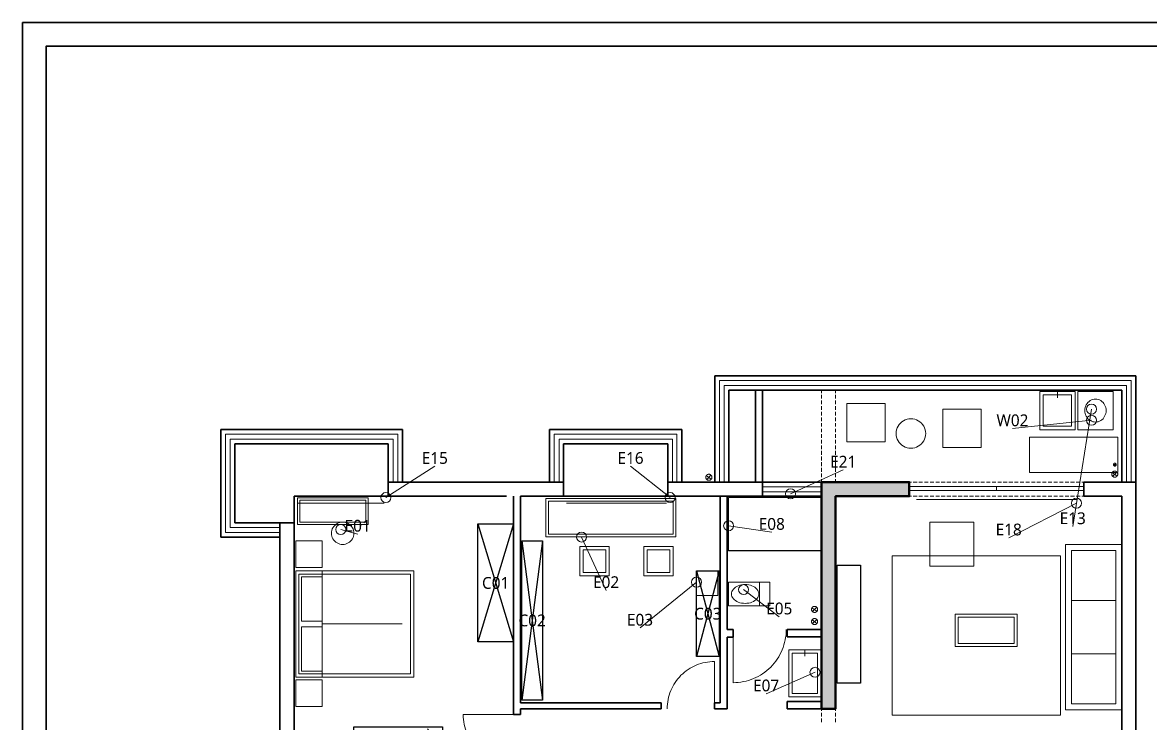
# Model space of a CAD drawing. Header units: millimetres. Extents: x -4600 to 109000, y -4300 to 19460.
# Drawn here: x 75400 to 94504, y 7580 to 19460 of the extents above; entities that cross this region are included whole.
import ezdxf
from ezdxf.enums import TextEntityAlignment as Align

# ---------------------------------------------------------------- set-up
doc = ezdxf.new("R2010")
doc.units = ezdxf.units.MM
doc.header["$LTSCALE"] = 100
doc.linetypes.add('DASHED', pattern=[1.524, 1.27, -0.254])
for name, color, linetype, lineweight in [('A-APPLIANCE', 4, 'Continuous', 18), ('A-CAB-UPPER', 32, 'DASHED', 13), ('A-CABINET', 32, 'Continuous', 25), ('A-CURTAIN', 6, 'Continuous', 13), ('A-ELEC', 1, 'Continuous', 18), ('A-EX-BEAM', 8, 'Continuous', 13), ('A-EX-SERVICE', 6, 'Continuous', 13), ('A-EX-STRUCT', 7, 'Continuous', 50), ('A-EX-WALL', 7, 'Continuous', 35), ('A-EX-WINDOW', 4, 'Continuous', 18), ('A-FURN', 7, 'Continuous', 18), ('A-LEADER', 8, 'Continuous', 13), ('A-NEW-DOOR', 3, 'Continuous', 18), ('A-NEW-PART', 2, 'Continuous', 25), ('A-RUG', 8, 'Continuous', 9), ('A-SANITARY', 4, 'Continuous', 18), ('A-SHEET', 7, 'Continuous', 35), ('A-TEXT', 7, 'Continuous', 18), ('A-WATER', 5, 'Continuous', 18)]:
    doc.layers.add(name, color=color, linetype=linetype, lineweight=lineweight)
doc.styles.add('CJK', font='NotoSansCJK-Regular.ttc')

# ---------------------------------------------------------------- blocks, each defined once
blk = doc.blocks.new('SOURCE_PROPOSED')
at = {"layer": 'A-EX-STRUCT'}
blk.add_hatch(color=256, dxfattribs=at).paths.add_polyline_path([(8931, 9870), (10419, 9870), (10419, 9630), (9172, 9630), (9172, 6030), (8931, 6030)])
at = {"layer": 'A-EX-BEAM'}
for p, q in [((8931, 11380), (8931, 11430)), ((8931, 11285), (8931, 11350)), ((9172, 11380), (9172, 11430)), ((9172, 11285), (9172, 11350)), ((8931, 11189), (8931, 11254)), ((8931, 11094), (8931, 11159)), ((9172, 11189), (9172, 11254)), ((9172, 11094), (9172, 11159)), ((8931, 11002), (8931, 11063)), ((8931, 10906), (8931, 10967)), ((9172, 11002), (9172, 11063)), ((9172, 10906), (9172, 10967)), ((8931, 10811), (8931, 10872)), ((8931, 10715), (8931, 10776)), ((9172, 10811), (9172, 10872)), ((9172, 10715), (9172, 10776)), ((8931, 10619), (8931, 10681)), ((8931, 10524), (8931, 10589)), ((9172, 10619), (9172, 10681)), ((9172, 10524), (9172, 10589)), ((8931, 10428), (8931, 10493)), ((8931, 10333), (8931, 10398)), ((9172, 10428), (9172, 10493)), ((9172, 10333), (9172, 10398)), ((8931, 10237), (8931, 10302)), ((8931, 10141), (8931, 10206)), ((9172, 10237), (9172, 10302)), ((9172, 10141), (9172, 10206)), ((8931, 10046), (8931, 10111)), ((8931, 9954), (8931, 10015)), ((9172, 10046), (9172, 10111)), ((9172, 9954), (9172, 10015)), ((8931, 9870), (8931, 9920)), ((9172, 9870), (9172, 9920)), ((10419, 9870), (10457, 9870)), ((10487, 9870), (10552, 9870)), ((10583, 9870), (10644, 9870)), ((10679, 9870), (10740, 9870)), ((10774, 9870), (10835, 9870)), ((10870, 9870), (10931, 9870)), ((10961, 9870), (11026, 9870)), ((11057, 9870), (11122, 9870)), ((11153, 9870), (11218, 9870)), ((11248, 9870), (11313, 9870)), ((11344, 9870), (11409, 9870)), ((11439, 9870), (11504, 9870)), ((11535, 9870), (11600, 9870)), ((11630, 9870), (11692, 9870)), ((11726, 9870), (11787, 9870)), ((11822, 9870), (11883, 9870)), ((11917, 9870), (11978, 9870)), ((12009, 9870), (12074, 9870)), ((12105, 9870), (12170, 9870)), ((12200, 9870), (12265, 9870)), ((12296, 9870), (12361, 9870)), ((12391, 9870), (12456, 9870)), ((12487, 9870), (12552, 9870)), ((12582, 9870), (12644, 9870)), ((12678, 9870), (12739, 9870)), ((12774, 9870), (12835, 9870)), ((12869, 9870), (12930, 9870)), ((12961, 9870), (13026, 9870)), ((13057, 9870), (13122, 9870)), ((13152, 9870), (13217, 9870)), ((13248, 9870), (13313, 9870)), ((13343, 9870), (13378, 9870)), ((10419, 9630), (10457, 9630)), ((10487, 9630), (10552, 9630)), ((10583, 9630), (10644, 9630)), ((10679, 9630), (10740, 9630)), ((10774, 9630), (10835, 9630)), ((10870, 9630), (10931, 9630)), ((10961, 9630), (11026, 9630)), ((11057, 9630), (11122, 9630)), ((11153, 9630), (11218, 9630)), ((11248, 9630), (11313, 9630)), ((11344, 9630), (11409, 9630)), ((11439, 9630), (11504, 9630)), ((11535, 9630), (11600, 9630)), ((11630, 9630), (11692, 9630)), ((11726, 9630), (11787, 9630)), ((11822, 9630), (11883, 9630)), ((11917, 9630), (11978, 9630)), ((12009, 9630), (12074, 9630)), ((12105, 9630), (12170, 9630)), ((12200, 9630), (12265, 9630)), ((12296, 9630), (12361, 9630)), ((12391, 9630), (12456, 9630)), ((12487, 9630), (12552, 9630)), ((12582, 9630), (12644, 9630)), ((12678, 9630), (12739, 9630)), ((12774, 9630), (12835, 9630)), ((12869, 9630), (12930, 9630)), ((12961, 9630), (13026, 9630)), ((13057, 9630), (13122, 9630)), ((13152, 9630), (13217, 9630)), ((13248, 9630), (13313, 9630)), ((13343, 9630), (13378, 9630)), ((8931, 6030), (8931, 5992)), ((8931, 5961), (8931, 5900)), ((9172, 6030), (9172, 5992)), ((9172, 5961), (9172, 5900)), ((8931, 5865), (8931, 5804)), ((9172, 5865), (9172, 5804))]:
    blk.add_line(p, q, dxfattribs=at)
at = {"layer": 'A-EX-SERVICE'}
for p, q in [((8931, 11380), (8931, 11430)), ((8931, 11285), (8931, 11350)), ((9172, 11380), (9172, 11430)), ((9172, 11285), (9172, 11350)), ((8931, 11189), (8931, 11254)), ((8931, 11094), (8931, 11159)), ((9172, 11189), (9172, 11254)), ((9172, 11094), (9172, 11159)), ((8931, 11002), (8931, 11063)), ((8931, 10906), (8931, 10967)), ((9172, 11002), (9172, 11063)), ((9172, 10906), (9172, 10967)), ((8931, 10811), (8931, 10872)), ((8931, 10715), (8931, 10776)), ((9172, 10811), (9172, 10872)), ((9172, 10715), (9172, 10776)), ((8931, 10619), (8931, 10681)), ((8931, 10524), (8931, 10589)), ((9172, 10619), (9172, 10681)), ((9172, 10524), (9172, 10589)), ((8931, 10428), (8931, 10493)), ((8931, 10333), (8931, 10398)), ((9172, 10428), (9172, 10493)), ((9172, 10333), (9172, 10398)), ((8931, 10237), (8931, 10302)), ((8931, 10141), (8931, 10206)), ((9172, 10237), (9172, 10302)), ((9172, 10141), (9172, 10206)), ((13875, 10145), (13917, 10180)), ((13921, 10149), (13875, 10176)), ((7064, 9920), (6980, 9981)), ((6984, 9912), (7060, 9989)), ((8931, 10046), (8931, 10111)), ((8931, 9954), (8931, 10015)), ((9172, 10046), (9172, 10111)), ((9172, 9954), (9172, 10015)), ((13940, 9973), (13856, 10034)), ((13859, 9966), (13936, 10042)), ((8931, 9870), (8931, 9920)), ((9172, 9870), (9172, 9920)), ((10419, 9870), (10457, 9870)), ((10487, 9870), (10552, 9870)), ((10583, 9870), (10644, 9870)), ((10679, 9870), (10740, 9870)), ((10774, 9870), (10835, 9870)), ((10870, 9870), (10931, 9870)), ((10961, 9870), (11026, 9870)), ((11057, 9870), (11122, 9870)), ((11153, 9870), (11218, 9870)), ((11248, 9870), (11313, 9870)), ((11344, 9870), (11409, 9870)), ((11439, 9870), (11504, 9870)), ((11535, 9870), (11600, 9870)), ((11630, 9870), (11692, 9870)), ((11726, 9870), (11787, 9870)), ((11822, 9870), (11883, 9870)), ((11917, 9870), (11978, 9870)), ((12009, 9870), (12074, 9870)), ((12105, 9870), (12170, 9870)), ((12200, 9870), (12265, 9870)), ((12296, 9870), (12361, 9870)), ((12391, 9870), (12456, 9870)), ((12487, 9870), (12552, 9870)), ((12582, 9870), (12644, 9870)), ((12678, 9870), (12739, 9870)), ((12774, 9870), (12835, 9870)), ((12869, 9870), (12930, 9870)), ((12961, 9870), (13026, 9870)), ((13057, 9870), (13122, 9870)), ((13152, 9870), (13217, 9870)), ((13248, 9870), (13313, 9870)), ((13343, 9870), (13378, 9870)), ((10419, 9630), (10457, 9630)), ((10487, 9630), (10552, 9630)), ((10583, 9630), (10644, 9630)), ((10679, 9630), (10740, 9630)), ((10774, 9630), (10835, 9630)), ((10870, 9630), (10931, 9630)), ((10961, 9630), (11026, 9630)), ((11057, 9630), (11122, 9630)), ((11153, 9630), (11218, 9630)), ((11248, 9630), (11313, 9630)), ((11344, 9630), (11409, 9630)), ((11439, 9630), (11504, 9630)), ((11535, 9630), (11600, 9630)), ((11630, 9630), (11692, 9630)), ((11726, 9630), (11787, 9630)), ((11822, 9630), (11883, 9630)), ((11917, 9630), (11978, 9630)), ((12009, 9630), (12074, 9630)), ((12105, 9630), (12170, 9630)), ((12200, 9630), (12265, 9630)), ((12296, 9630), (12361, 9630)), ((12391, 9630), (12456, 9630)), ((12487, 9630), (12552, 9630)), ((12582, 9630), (12644, 9630)), ((12678, 9630), (12739, 9630)), ((12774, 9630), (12835, 9630)), ((12869, 9630), (12930, 9630)), ((12961, 9630), (13026, 9630)), ((13057, 9630), (13122, 9630)), ((13152, 9630), (13217, 9630)), ((13248, 9630), (13313, 9630)), ((13343, 9630), (13378, 9630)), ((8855, 7681), (8771, 7742)), ((8775, 7673), (8851, 7750)), ((8855, 7475), (8771, 7540)), ((8775, 7471), (8851, 7543)), ((8931, 6030), (8931, 5992)), ((8931, 5961), (8931, 5900)), ((9172, 6030), (9172, 5992)), ((9172, 5961), (9172, 5900)), ((8931, 5865), (8931, 5804)), ((9172, 5865), (9172, 5804))]:
    blk.add_line(p, q, dxfattribs=at)
for points in [[(13900, 10191), (13898, 10191), (13896, 10191), (13895, 10191), (13893, 10190), (13891, 10190), (13890, 10189), (13888, 10189), (13887, 10188), (13886, 10187), (13884, 10186), (13883, 10185), (13882, 10184), (13881, 10183), (13880, 10182), (13879, 10180), (13878, 10179), (13877, 10177), (13877, 10176), (13876, 10174), (13876, 10173), (13875, 10171), (13875, 10170), (13875, 10168), (13875, 10166)], [(13875, 10166), (13875, 10165), (13875, 10163), (13875, 10161), (13876, 10160), (13876, 10158), (13877, 10157), (13877, 10155), (13878, 10154), (13879, 10152), (13880, 10151), (13881, 10150), (13882, 10149), (13883, 10148), (13884, 10147), (13886, 10146), (13887, 10145), (13888, 10144), (13890, 10143), (13891, 10143), (13893, 10142), (13895, 10142), (13896, 10142), (13898, 10142), (13900, 10141)], [(13924, 10166), (13924, 10168), (13924, 10170), (13924, 10171), (13924, 10173), (13923, 10174), (13922, 10176), (13922, 10177), (13921, 10179), (13920, 10180), (13919, 10182), (13918, 10183), (13917, 10184), (13916, 10185), (13915, 10186), (13913, 10187), (13912, 10188), (13911, 10189), (13909, 10189), (13908, 10190), (13906, 10190), (13905, 10191), (13903, 10191), (13901, 10191), (13900, 10191)], [(13900, 10141), (13901, 10142), (13903, 10142), (13905, 10142), (13906, 10142), (13908, 10143), (13909, 10143), (13911, 10144), (13912, 10145), (13913, 10146), (13915, 10147), (13916, 10148), (13917, 10149), (13918, 10150), (13919, 10151), (13920, 10152), (13921, 10154), (13922, 10155), (13922, 10157), (13923, 10158), (13924, 10160), (13924, 10161), (13924, 10163), (13924, 10165), (13924, 10166)], [(7024, 10004), (7020, 10004), (7017, 10003), (7013, 10003), (7010, 10002), (7007, 10001), (7004, 10000), (7001, 9998), (6998, 9997), (6995, 9995), (6992, 9993), (6990, 9991), (6987, 9989), (6985, 9986), (6983, 9984), (6981, 9981), (6979, 9978), (6978, 9975), (6976, 9972), (6975, 9969), (6974, 9966), (6973, 9963), (6973, 9959), (6972, 9956), (6972, 9952)], [(6972, 9952), (6972, 9949), (6973, 9945), (6973, 9942), (6974, 9938), (6975, 9935), (6976, 9932), (6978, 9929), (6979, 9926), (6981, 9923), (6983, 9921), (6985, 9918), (6987, 9916), (6990, 9913), (6992, 9911), (6995, 9909), (6998, 9908), (7001, 9906), (7004, 9905), (7007, 9903), (7010, 9902), (7013, 9902), (7017, 9901), (7020, 9901), (7024, 9901)], [(7076, 9952), (7076, 9956), (7075, 9959), (7075, 9963), (7074, 9966), (7073, 9969), (7072, 9972), (7070, 9975), (7069, 9978), (7067, 9981), (7065, 9984), (7063, 9986), (7061, 9989), (7058, 9991), (7056, 9993), (7053, 9995), (7050, 9997), (7047, 9998), (7044, 10000), (7041, 10001), (7038, 10002), (7034, 10003), (7031, 10003), (7027, 10004), (7024, 10004)], [(7024, 9901), (7027, 9901), (7031, 9901), (7034, 9902), (7038, 9902), (7041, 9903), (7044, 9905), (7047, 9906), (7050, 9908), (7053, 9909), (7056, 9911), (7058, 9913), (7061, 9916), (7063, 9918), (7065, 9921), (7067, 9923), (7069, 9926), (7070, 9929), (7072, 9932), (7073, 9935), (7074, 9938), (7075, 9942), (7075, 9945), (7076, 9949), (7076, 9952)], [(13900, 10057), (13896, 10057), (13893, 10057), (13889, 10056), (13886, 10056), (13883, 10055), (13879, 10053), (13876, 10052), (13874, 10050), (13871, 10049), (13868, 10047), (13865, 10044), (13863, 10042), (13861, 10040), (13859, 10037), (13857, 10035), (13855, 10032), (13853, 10029), (13852, 10026), (13851, 10023), (13850, 10019), (13849, 10016), (13848, 10013), (13848, 10009), (13848, 10006)], [(13848, 10006), (13848, 10002), (13848, 9999), (13849, 9995), (13850, 9992), (13851, 9989), (13852, 9986), (13853, 9983), (13855, 9980), (13857, 9977), (13859, 9974), (13861, 9972), (13863, 9969), (13865, 9967), (13868, 9965), (13871, 9963), (13874, 9961), (13876, 9960), (13879, 9958), (13883, 9957), (13886, 9956), (13889, 9955), (13893, 9955), (13896, 9954), (13900, 9954)], [(13951, 10006), (13951, 10009), (13951, 10013), (13950, 10016), (13949, 10019), (13948, 10023), (13947, 10026), (13946, 10029), (13944, 10032), (13942, 10035), (13940, 10037), (13938, 10040), (13936, 10042), (13934, 10044), (13931, 10047), (13928, 10049), (13926, 10050), (13923, 10052), (13920, 10053), (13917, 10055), (13913, 10056), (13910, 10056), (13907, 10057), (13903, 10057), (13900, 10057)], [(13900, 9954), (13903, 9954), (13907, 9955), (13910, 9955), (13913, 9956), (13917, 9957), (13920, 9958), (13923, 9960), (13926, 9961), (13928, 9963), (13931, 9965), (13934, 9967), (13936, 9969), (13938, 9972), (13940, 9974), (13942, 9977), (13944, 9980), (13946, 9983), (13947, 9986), (13948, 9989), (13949, 9992), (13950, 9995), (13951, 9999), (13951, 10002), (13951, 10006)], [(8815, 7765), (8811, 7765), (8808, 7765), (8804, 7764), (8801, 7763), (8798, 7762), (8795, 7761), (8792, 7760), (8789, 7758), (8786, 7756), (8783, 7754), (8781, 7752), (8778, 7750), (8776, 7748), (8774, 7745), (8772, 7742), (8770, 7739), (8769, 7737), (8767, 7734), (8766, 7730), (8765, 7727), (8764, 7724), (8764, 7720), (8763, 7717), (8763, 7713)], [(8763, 7713), (8763, 7710), (8764, 7706), (8764, 7703), (8765, 7700), (8766, 7696), (8767, 7693), (8769, 7690), (8770, 7687), (8772, 7685), (8774, 7682), (8776, 7679), (8778, 7677), (8781, 7675), (8783, 7673), (8786, 7671), (8789, 7669), (8792, 7667), (8795, 7666), (8798, 7665), (8801, 7664), (8804, 7663), (8808, 7662), (8811, 7662), (8815, 7662)], [(8866, 7713), (8866, 7717), (8866, 7720), (8865, 7724), (8865, 7727), (8864, 7730), (8862, 7734), (8861, 7737), (8859, 7739), (8858, 7742), (8856, 7745), (8854, 7748), (8851, 7750), (8849, 7752), (8846, 7754), (8844, 7756), (8841, 7758), (8838, 7760), (8835, 7761), (8832, 7762), (8828, 7763), (8825, 7764), (8822, 7765), (8818, 7765), (8815, 7765)], [(8815, 7662), (8818, 7662), (8822, 7662), (8825, 7663), (8828, 7664), (8832, 7665), (8835, 7666), (8838, 7667), (8841, 7669), (8844, 7671), (8846, 7673), (8849, 7675), (8851, 7677), (8854, 7679), (8856, 7682), (8858, 7685), (8859, 7687), (8861, 7690), (8862, 7693), (8864, 7696), (8865, 7700), (8865, 7703), (8866, 7706), (8866, 7710), (8866, 7713)], [(8815, 7559), (8811, 7559), (8808, 7558), (8804, 7558), (8801, 7557), (8798, 7556), (8795, 7555), (8792, 7553), (8789, 7552), (8786, 7550), (8783, 7548), (8781, 7546), (8778, 7544), (8776, 7541), (8774, 7539), (8772, 7536), (8770, 7533), (8769, 7530), (8767, 7527), (8766, 7524), (8765, 7521), (8764, 7517), (8764, 7514), (8763, 7511), (8763, 7507)], [(8763, 7507), (8763, 7504), (8764, 7500), (8764, 7497), (8765, 7493), (8766, 7490), (8767, 7487), (8769, 7484), (8770, 7481), (8772, 7478), (8774, 7476), (8776, 7473), (8778, 7471), (8781, 7468), (8783, 7466), (8786, 7464), (8789, 7463), (8792, 7461), (8795, 7460), (8798, 7458), (8801, 7457), (8804, 7457), (8808, 7456), (8811, 7456), (8815, 7455)], [(8866, 7507), (8866, 7511), (8866, 7514), (8865, 7517), (8865, 7521), (8864, 7524), (8862, 7527), (8861, 7530), (8859, 7533), (8858, 7536), (8856, 7539), (8854, 7541), (8851, 7544), (8849, 7546), (8846, 7548), (8844, 7550), (8841, 7552), (8838, 7553), (8835, 7555), (8832, 7556), (8828, 7557), (8825, 7558), (8822, 7558), (8818, 7559), (8815, 7559)], [(8815, 7455), (8818, 7456), (8822, 7456), (8825, 7457), (8828, 7457), (8832, 7458), (8835, 7460), (8838, 7461), (8841, 7463), (8844, 7464), (8846, 7466), (8849, 7468), (8851, 7471), (8854, 7473), (8856, 7476), (8858, 7478), (8859, 7481), (8861, 7484), (8862, 7487), (8864, 7490), (8865, 7493), (8865, 7497), (8866, 7500), (8866, 7504), (8866, 7507)]]:
    blk.add_lwpolyline(points, dxfattribs=at)
at = {"layer": 'A-EX-STRUCT'}
blk.add_lwpolyline([(8931, 9870), (10419, 9870), (10419, 9630), (9172, 9630), (9172, 6030), (8931, 6030)], close=True, dxfattribs=at)
at = {"layer": 'A-EX-WALL'}
for p, q in [((14257, 11671), (7126, 11671)), ((7126, 11671), (7126, 9870)), ((14257, 2329), (14257, 11671)), ((14020, 11430), (7363, 11430)), ((7363, 11430), (7363, 9870)), ((7813, 9870), (7813, 11430)), ((7931, 9870), (7931, 11430)), ((14020, 9870), (14020, 11430)), ((1836, 10761), (-1242, 10761)), ((-1242, 8938), (-1242, 10761)), ((1836, 9870), (1836, 10761)), ((4326, 9870), (4326, 10761)), ((6565, 10761), (4326, 10761)), ((6565, 9870), (6565, 10761)), ((1595, 10520), (-1002, 10520)), ((-1002, 9179), (-1002, 10520)), ((1595, 9870), (1595, 10520)), ((4563, 9630), (4563, 10520)), ((6327, 10520), (4563, 10520)), ((6327, 9630), (6327, 10520)), ((4563, 9870), (1595, 9870)), ((1595, 9630), (1595, 9870)), ((10419, 9870), (6327, 9870)), ((7931, 9630), (7931, 9870)), ((8931, 9630), (8931, 9870)), ((10419, 9630), (10419, 9870)), ((13378, 9630), (13378, 9870)), ((13378, 9870), (14257, 9870)), ((0, 4851), (0, 9630)), ((3595, 9630), (0, 9630)), ((0, 9630), (0, 9179)), ((3595, 9630), (1595, 9630)), ((3714, 5931), (3714, 9630)), ((3836, 6129), (3836, 9630)), ((7214, 9630), (3836, 9630)), ((3836, 9630), (4563, 9630)), ((7214, 9630), (7214, 6129)), ((7214, 9630), (8931, 9630)), ((7332, 9630), (7332, 7371)), ((8931, 9630), (8931, 7371)), ((9172, 9630), (10419, 9630)), ((9172, 9630), (9172, 6030)), ((14020, 9630), (13378, 9630)), ((14020, 2571), (14020, 9630)), ((0, 9179), (-1002, 9179)), ((-240, 9179), (-240, 2416)), ((-240, 8938), (-1242, 8938)), ((7435, 7371), (7332, 7371)), ((7435, 7241), (7435, 7371)), ((8350, 7249), (8350, 7371)), ((8350, 7371), (8931, 7371)), ((8931, 7371), (8931, 7131)), ((7332, 7241), (7332, 6030)), ((7332, 7241), (7435, 7241)), ((8350, 7249), (8931, 7249)), ((8931, 7131), (8931, 6152)), ((6216, 6129), (3836, 6129)), ((6216, 6030), (6216, 6129)), ((7118, 6030), (7118, 6129)), ((7118, 6129), (7214, 6129)), ((8350, 6030), (8350, 6152)), ((8350, 6152), (8931, 6152)), ((8931, 6152), (8931, 6030)), ((3714, 5931), (3836, 5931)), ((3836, 6030), (6216, 6030)), ((3836, 5931), (3836, 6030)), ((7332, 6030), (7118, 6030)), ((9172, 6030), (8350, 6030))]:
    blk.add_line(p, q, dxfattribs=at)
at = {"layer": 'A-EX-WINDOW'}
for p, q in [((14177, 11591), (7206, 11591)), ((7206, 11591), (7206, 9870)), ((14100, 11510), (7283, 11510)), ((7283, 11510), (7283, 9870)), ((14100, 9870), (14100, 11510)), ((14177, 9870), (14177, 11591)), ((1756, 10681), (-1162, 10681)), ((-1162, 9019), (-1162, 10681)), ((1676, 10600), (-1082, 10600)), ((-1082, 9099), (-1082, 10600)), ((1676, 9870), (1676, 10600)), ((1756, 9870), (1756, 10681)), ((4406, 9870), (4406, 10681)), ((6484, 10681), (4406, 10681)), ((4487, 9870), (4487, 10600)), ((6408, 10600), (4487, 10600)), ((6408, 9870), (6408, 10600)), ((6484, 9870), (6484, 10681)), ((7931, 9789), (8931, 9789)), ((7931, 9707), (8931, 9707)), ((-240, 9019), (-1162, 9019)), ((-240, 9099), (-1082, 9099))]:
    blk.add_line(p, q, dxfattribs=at)
blk = doc.blocks.new('FURNITURE_INDEX')
at = {"layer": 'A-APPLIANCE'}
for points in [[(13273, 11408), (13873, 11408), (13873, 10758), (13273, 10758)], [(13753, 11083), (13751, 11109), (13746, 11134), (13739, 11158), (13728, 11181), (13715, 11202), (13700, 11221), (13682, 11238), (13663, 11252), (13641, 11263), (13619, 11272), (13596, 11277), (13573, 11278), (13549, 11277), (13526, 11272), (13504, 11263), (13483, 11252), (13463, 11238), (13445, 11221), (13430, 11202), (13417, 11181), (13406, 11158), (13399, 11134), (13394, 11109), (13393, 11083), (13394, 11058), (13399, 11033), (13406, 11009), (13417, 10986), (13430, 10965), (13445, 10945), (13463, 10929), (13483, 10914), (13504, 10903), (13526, 10895), (13549, 10890), (13573, 10888), (13596, 10890), (13619, 10895), (13641, 10903), (13663, 10914), (13682, 10929), (13700, 10945), (13715, 10965), (13728, 10986), (13739, 11009), (13746, 11033), (13751, 11058), (13753, 11083)], [(12454, 10631), (13954, 10631), (13954, 10031), (12454, 10031)], [(6816, 8366), (7176, 8366), (7176, 7946), (6816, 7946)], [(6925, 4830), (7725, 4830), (7725, 4130), (6925, 4130)], [(8350, 4288), (8870, 4288), (8870, 3588), (8350, 3588)], [(6483, 4065), (7083, 4065), (7083, 3465), (6483, 3465)], [(8589, 3938), (8589, 3956), (8587, 3974), (8583, 3992), (8578, 4008), (8572, 4023), (8565, 4037), (8557, 4049), (8548, 4059), (8538, 4067), (8528, 4073), (8517, 4077), (8506, 4078), (8495, 4077), (8485, 4073), (8474, 4067), (8465, 4059), (8456, 4049), (8447, 4037), (8440, 4023), (8434, 4008), (8429, 3992), (8426, 3974), (8424, 3956), (8423, 3938), (8424, 3920), (8426, 3902), (8429, 3884), (8434, 3868), (8440, 3853), (8447, 3839), (8456, 3827), (8465, 3817), (8474, 3809), (8485, 3803), (8495, 3799), (8506, 3798), (8517, 3799), (8528, 3803), (8538, 3809), (8548, 3817), (8557, 3827), (8565, 3839), (8572, 3853), (8578, 3868), (8583, 3884), (8587, 3902), (8589, 3920), (8589, 3938)], [(8797, 3938), (8797, 3956), (8795, 3974), (8791, 3992), (8786, 4008), (8780, 4023), (8773, 4037), (8765, 4049), (8756, 4059), (8746, 4067), (8736, 4073), (8725, 4077), (8714, 4078), (8703, 4077), (8693, 4073), (8682, 4067), (8673, 4059), (8664, 4049), (8655, 4037), (8648, 4023), (8642, 4008), (8637, 3992), (8634, 3974), (8632, 3956), (8631, 3938), (8632, 3920), (8634, 3902), (8637, 3884), (8642, 3868), (8648, 3853), (8655, 3839), (8664, 3827), (8673, 3817), (8682, 3809), (8693, 3803), (8703, 3799), (8714, 3798), (8725, 3799), (8736, 3803), (8746, 3809), (8756, 3817), (8765, 3827), (8773, 3839), (8780, 3853), (8786, 3868), (8791, 3884), (8795, 3902), (8797, 3920), (8797, 3938)], [(7696, 3172), (8296, 3172), (8296, 2572), (7696, 2572)], [(8176, 2872), (8174, 2896), (8169, 2919), (8162, 2941), (8152, 2962), (8138, 2982), (8123, 3000), (8105, 3015), (8086, 3028), (8065, 3039), (8042, 3046), (8019, 3051), (7996, 3052), (7972, 3051), (7949, 3046), (7927, 3039), (7906, 3028), (7886, 3015), (7868, 3000), (7853, 2982), (7840, 2962), (7829, 2941), (7822, 2919), (7817, 2896), (7816, 2872), (7817, 2849), (7822, 2826), (7829, 2804), (7840, 2782), (7853, 2763), (7868, 2745), (7886, 2730), (7906, 2717), (7927, 2706), (7949, 2699), (7972, 2694), (7996, 2692), (8019, 2694), (8042, 2699), (8065, 2706), (8086, 2717), (8105, 2730), (8123, 2745), (8138, 2763), (8152, 2782), (8162, 2804), (8169, 2826), (8174, 2849), (8176, 2872)]]:
    blk.add_lwpolyline(points, close=True, dxfattribs=at)
at = {"layer": 'A-CAB-UPPER'}
for points in [[(8580, 4830), (8930, 4830), (8930, 4380), (8580, 4380)], [(8580, 4288), (8930, 4288), (8930, 3538), (8580, 3538)], [(6483, 4065), (6833, 4065), (6833, 3165), (6483, 3165)], [(8580, 3459), (8930, 3459), (8930, 2609), (8580, 2609)]]:
    blk.add_lwpolyline(points, close=True, dxfattribs=at)
at = {"layer": 'A-CABINET'}
for points in [[(3113, 9162), (3713, 9162), (3713, 7162), (3113, 7162)], [(3856, 8876), (4206, 8876), (4206, 6176), (3856, 6176)], [(9195, 8462), (9595, 8462), (9595, 6462), (9195, 6462)], [(6816, 8366), (7196, 8366), (7196, 6916), (6816, 6916)], [(2737, 4830), (5337, 4830), (5337, 4230), (2737, 4230)], [(8325, 4830), (8925, 4830), (8925, 2630), (8325, 2630)], [(13416, 4798), (14016, 4798), (14016, 2698), (13416, 2698)], [(2737, 4224), (3337, 4224), (3337, 2474), (2737, 2474)], [(6483, 4065), (7083, 4065), (7083, 3415), (6483, 3415)], [(5749, 3890), (6349, 3890), (6349, 2710), (5749, 2710)], [(6483, 3172), (8323, 3172), (8323, 2572), (6483, 2572)], [(4614, 2672), (5714, 2672), (5714, 2072), (4614, 2072)], [(5749, 2672), (6349, 2672), (6349, 2122), (5749, 2122)], [(10026, 2118), (10426, 2118), (10426, 718), (10026, 718)], [(8277, 1704), (8627, 1704), (8627, 304), (8277, 304)]]:
    blk.add_lwpolyline(points, close=True, dxfattribs=at)
for points in [[(3113, 9162), (3713, 7162)], [(3713, 9162), (3113, 7162)], [(3856, 8876), (4206, 6176)], [(4206, 8876), (3856, 6176)], [(6816, 8366), (7196, 6916)], [(7196, 8366), (6816, 6916)], [(2737, 4830), (5337, 4230)], [(5337, 4830), (2737, 4230)], [(13416, 4798), (14016, 2698)], [(14016, 4798), (13416, 2698)], [(2737, 4224), (3337, 2474)], [(3337, 4224), (2737, 2474)], [(6483, 4065), (7083, 3415)], [(7083, 4065), (6483, 3415)], [(5749, 3890), (6349, 2710)], [(6349, 3890), (5749, 2710)], [(4614, 2672), (5714, 2072)], [(5714, 2672), (4614, 2072)], [(5749, 2672), (6349, 2122)], [(6349, 2672), (5749, 2122)], [(10026, 2118), (10426, 718)], [(10426, 2118), (10026, 718)], [(8277, 1704), (8627, 304)], [(8627, 1704), (8277, 304)]]:
    blk.add_lwpolyline(points, dxfattribs=at)
at = {"layer": 'A-CURTAIN'}
for p, q in [((10542, 9576), (13250, 9576)), ((56, 9513), (1523, 9513)), ((4614, 9513), (6304, 9513)), ((2830, 2246), (4264, 2246))]:
    blk.add_line(p, q, dxfattribs=at)
at = {"layer": 'A-FURN'}
for p, q in [((477, 8366), (477, 6566)), ((13165, 7862), (13915, 7862)), ((477, 7466), (1827, 7466)), ((13165, 6962), (13915, 6962))]:
    blk.add_line(p, q, dxfattribs=at)
for points in [[(9363, 11204), (10013, 11204), (10013, 10554), (9363, 10554)], [(10988, 11109), (11638, 11109), (11638, 10459), (10988, 10459)], [(10697, 10695), (10694, 10727), (10688, 10759), (10678, 10790), (10663, 10820), (10645, 10847), (10623, 10871), (10599, 10893), (10572, 10911), (10542, 10926), (10511, 10936), (10479, 10942), (10447, 10945), (10414, 10942), (10382, 10936), (10351, 10926), (10322, 10911), (10294, 10893), (10270, 10871), (10248, 10847), (10230, 10820), (10216, 10790), (10205, 10759), (10199, 10727), (10197, 10695), (10199, 10662), (10205, 10630), (10216, 10599), (10230, 10570), (10248, 10542), (10270, 10518), (10294, 10496), (10322, 10478), (10351, 10464), (10382, 10453), (10414, 10447), (10447, 10445), (10479, 10447), (10511, 10453), (10542, 10464), (10572, 10478), (10599, 10496), (10623, 10518), (10645, 10542), (10663, 10570), (10678, 10599), (10688, 10630), (10694, 10662), (10697, 10695)], [(56, 9602), (1256, 9602), (1256, 9152), (56, 9152)], [(96, 9562), (1216, 9562), (1216, 9192), (96, 9192)], [(4264, 9592), (6464, 9592), (6464, 8942), (4264, 8942)], [(4309, 9547), (6419, 9547), (6419, 8987), (4309, 8987)], [(1011, 9003), (1010, 9028), (1005, 9052), (997, 9076), (986, 9098), (972, 9119), (956, 9138), (937, 9154), (916, 9168), (894, 9179), (870, 9187), (846, 9192), (821, 9193), (796, 9192), (772, 9187), (749, 9179), (726, 9168), (706, 9154), (687, 9138), (670, 9119), (657, 9098), (646, 9076), (638, 9052), (633, 9028), (631, 9003), (633, 8978), (638, 8954), (646, 8931), (657, 8908), (670, 8888), (687, 8869), (706, 8853), (726, 8839), (749, 8828), (772, 8820), (796, 8815), (821, 8813), (846, 8815), (870, 8820), (894, 8828), (916, 8839), (937, 8853), (956, 8869), (972, 8888), (986, 8908), (997, 8931), (1005, 8954), (1010, 8978), (1011, 9003)], [(10765, 9194), (11515, 9194), (11515, 8444), (10765, 8444)], [(27, 8876), (477, 8876), (477, 8426), (27, 8426)], [(13065, 8812), (14015, 8812), (14015, 6012), (13065, 6012)], [(4838, 8780), (5338, 8780), (5338, 8280), (4838, 8280)], [(4898, 8720), (5278, 8720), (5278, 8340), (4898, 8340)], [(5922, 8780), (6422, 8780), (6422, 8280), (5922, 8280)], [(5982, 8720), (6362, 8720), (6362, 8340), (5982, 8340)], [(13165, 8712), (13915, 8712), (13915, 6112), (13165, 6112)], [(27, 8366), (2027, 8366), (2027, 6566), (27, 6566)], [(82, 8311), (1972, 8311), (1972, 6621), (82, 6621)], [(127, 8266), (477, 8266), (477, 7516), (127, 7516)], [(11195, 7634), (12245, 7634), (12245, 7084), (11195, 7084)], [(11245, 7584), (12195, 7584), (12195, 7134), (11245, 7134)], [(127, 7416), (477, 7416), (477, 6666), (127, 6666)], [(27, 6519), (477, 6519), (477, 6069), (27, 6069)], [(10956, 4862), (11406, 4862), (11406, 4412), (10956, 4412)], [(11912, 4862), (12362, 4862), (12362, 4412), (11912, 4412)], [(10701, 4352), (12301, 4352), (12301, 3502), (10701, 3502)], [(10751, 4302), (12251, 4302), (12251, 3552), (10751, 3552)], [(10192, 4129), (10642, 4129), (10642, 3679), (10192, 3679)], [(12326, 4129), (12776, 4129), (12776, 3679), (12326, 3679)], [(10956, 3427), (11406, 3427), (11406, 2977), (10956, 2977)], [(11912, 3427), (12362, 3427), (12362, 2977), (11912, 2977)]]:
    blk.add_lwpolyline(points, close=True, dxfattribs=at)
at = {"layer": 'A-LEADER'}
blk.add_lwpolyline([(2256, 5691), (2543, 5340), (2993, 5340)], dxfattribs=at)
at = {"layer": 'A-NEW-DOOR'}
for p, q in [((10419, 9795), (13378, 9795)), ((11896, 9795), (11896, 9731)), ((10419, 9731), (13378, 9731)), ((7435, 7371), (7435, 6471)), ((7118, 6030), (7118, 6830)), ((3714, 5931), (2864, 5931)), ((1607, 4970), (1607, 4170)), ((6251, 4970), (6251, 4170)), ((9204, 4288), (9300, 4288)), ((9226, 4289), (9226, 3272)), ((9274, 4289), (9274, 3778)), ((9204, 3778), (9300, 3778)), ((9204, 3268), (9300, 3268))]:
    blk.add_line(p, q, dxfattribs=at)
for points in [[(8335, 7371), (8334, 7327), (8331, 7283), (8325, 7239), (8318, 7196), (8308, 7153), (8296, 7110), (8283, 7068), (8267, 7027), (8249, 6987), (8229, 6947), (8207, 6909), (8183, 6871), (8158, 6835), (8131, 6800), (8102, 6767), (8072, 6735), (8040, 6705), (8006, 6676), (7971, 6649), (7935, 6623), (7898, 6599), (7859, 6578), (7820, 6558), (7780, 6540), (7738, 6524), (7696, 6510), (7654, 6498), (7611, 6489), (7567, 6481), (7523, 6476), (7479, 6472), (7435, 6471)], [(6318, 6030), (6319, 6069), (6322, 6108), (6327, 6147), (6333, 6186), (6342, 6224), (6352, 6262), (6365, 6300), (6379, 6336), (6395, 6372), (6412, 6407), (6432, 6441), (6453, 6474), (6475, 6507), (6500, 6538), (6525, 6567), (6552, 6596), (6581, 6623), (6610, 6648), (6641, 6673), (6674, 6695), (6707, 6716), (6741, 6736), (6776, 6753), (6812, 6769), (6848, 6783), (6886, 6796), (6924, 6806), (6962, 6815), (7001, 6821), (7040, 6826), (7079, 6829), (7118, 6830)], [(3714, 5081), (3672, 5082), (3631, 5085), (3589, 5090), (3548, 5097), (3507, 5106), (3467, 5117), (3428, 5130), (3389, 5145), (3351, 5162), (3313, 5181), (3277, 5201), (3242, 5224), (3208, 5248), (3175, 5273), (3143, 5301), (3113, 5329), (3084, 5360), (3057, 5391), (3031, 5424), (3007, 5458), (2985, 5494), (2964, 5530), (2946, 5567), (2929, 5605), (2914, 5644), (2901, 5684), (2889, 5724), (2880, 5765), (2873, 5806), (2868, 5847), (2865, 5889), (2864, 5931)], [(2407, 4970), (2406, 4931), (2403, 4892), (2398, 4853), (2391, 4814), (2383, 4776), (2372, 4738), (2360, 4700), (2346, 4664), (2330, 4628), (2312, 4593), (2293, 4559), (2272, 4526), (2249, 4493), (2225, 4462), (2200, 4433), (2172, 4404), (2144, 4377), (2114, 4352), (2083, 4327), (2051, 4305), (2018, 4284), (1984, 4264), (1949, 4247), (1913, 4231), (1876, 4217), (1839, 4204), (1801, 4194), (1763, 4185), (1724, 4179), (1685, 4174), (1646, 4171), (1607, 4170)], [(5451, 4970), (5451, 4931), (5454, 4892), (5459, 4853), (5466, 4814), (5475, 4776), (5485, 4738), (5497, 4700), (5511, 4664), (5527, 4628), (5545, 4593), (5564, 4559), (5585, 4526), (5608, 4493), (5632, 4462), (5658, 4433), (5685, 4404), (5713, 4377), (5743, 4352), (5774, 4327), (5806, 4305), (5839, 4284), (5873, 4264), (5908, 4247), (5944, 4231), (5981, 4217), (6018, 4204), (6056, 4194), (6094, 4185), (6133, 4179), (6172, 4174), (6211, 4171), (6251, 4170)]]:
    blk.add_lwpolyline(points, dxfattribs=at)
at = {"layer": 'A-NEW-PART'}
blk.add_lwpolyline([(1013, 5723), (2513, 5723), (2513, 5623), (1013, 5623)], close=True, dxfattribs=at)
at = {"layer": 'A-RUG'}
blk.add_lwpolyline([(10128, 8621), (12978, 8621), (12978, 5921), (10128, 5921)], close=True, dxfattribs=at)
at = {"layer": 'A-SANITARY'}
for p, q in [((12929, 11408), (12929, 11298)), ((7359, 8710), (8917, 8710)), ((8651, 7029), (8651, 6919)), ((312, 4734), (312, 4624)), ((15, 3574), (917, 3574)), ((917, 3574), (917, 2675)), ((7317, 3125), (7317, 3015))]:
    blk.add_line(p, q, dxfattribs=at)
for points in [[(12629, 11408), (13229, 11408), (13229, 10758), (12629, 10758)], [(12689, 11348), (13169, 11348), (13169, 10818), (12689, 10818)], [(7359, 9608), (8919, 9608), (8919, 8708), (7359, 8708)], [(7359, 8175), (8059, 8175), (8059, 7775), (7359, 7775)], [(7870, 7975), (7868, 7996), (7862, 8017), (7852, 8036), (7839, 8055), (7822, 8073), (7802, 8088), (7779, 8102), (7754, 8114), (7727, 8123), (7699, 8130), (7669, 8134), (7639, 8135), (7609, 8134), (7579, 8130), (7550, 8123), (7523, 8114), (7498, 8102), (7476, 8088), (7456, 8073), (7439, 8055), (7425, 8036), (7416, 8017), (7410, 7996), (7408, 7975), (7410, 7954), (7416, 7934), (7425, 7914), (7439, 7895), (7456, 7878), (7476, 7862), (7498, 7848), (7523, 7837), (7550, 7827), (7579, 7821), (7609, 7817), (7639, 7815), (7669, 7817), (7699, 7821), (7727, 7827), (7754, 7837), (7779, 7848), (7802, 7862), (7822, 7878), (7839, 7895), (7852, 7914), (7862, 7934), (7868, 7954), (7870, 7975)], [(8376, 7029), (8926, 7029), (8926, 6229), (8376, 6229)], [(8436, 6969), (8866, 6969), (8866, 6289), (8436, 6289)], [(37, 4734), (587, 4734), (587, 3834), (37, 3834)], [(97, 4674), (527, 4674), (527, 3894), (97, 3894)], [(15, 3574), (915, 3574), (915, 2674), (15, 2674)], [(1746, 3396), (2446, 3396), (2446, 2996), (1746, 2996)], [(2257, 3196), (2255, 3216), (2249, 3237), (2239, 3257), (2226, 3276), (2209, 3293), (2189, 3309), (2166, 3323), (2141, 3334), (2114, 3343), (2086, 3350), (2056, 3354), (2026, 3356), (1996, 3354), (1966, 3350), (1937, 3343), (1910, 3334), (1885, 3323), (1862, 3309), (1842, 3293), (1826, 3276), (1812, 3257), (1803, 3237), (1797, 3216), (1795, 3196), (1797, 3175), (1803, 3154), (1812, 3134), (1826, 3116), (1842, 3098), (1862, 3082), (1885, 3069), (1910, 3057), (1937, 3048), (1966, 3041), (1996, 3037), (2026, 3036), (2056, 3037), (2086, 3041), (2114, 3048), (2141, 3057), (2166, 3069), (2189, 3082), (2209, 3098), (2226, 3116), (2239, 3134), (2249, 3154), (2255, 3175), (2257, 3196)], [(6992, 3125), (7642, 3125), (7642, 2645), (6992, 2645)], [(7052, 3065), (7582, 3065), (7582, 2705), (7052, 2705)]]:
    blk.add_lwpolyline(points, close=True, dxfattribs=at)
for points in [[(7884, 8175), (7884, 7775)], [(2271, 3396), (2271, 2996)]]:
    blk.add_lwpolyline(points, dxfattribs=at)
at = {"layer": 'A-TEXT', "style": 'CJK'}
for s, p in [('C01', (3413, 8162)), ('C03', (7006, 7641)), ('C02', (4031, 7526)), ('C04', (4037, 4530)), ('C09', (6783, 3740)), ('C12', (13716, 3748)), ('C05', (3037, 3349)), ('C06', (6049, 3300)), ('C08', (6049, 2397)), ('C07', (5164, 2372)), ('C11', (10226, 1418)), ('C10', (8452, 1004))]:
    blk.add_text(s, height=200, dxfattribs=at).set_placement(p, align=Align.MIDDLE_CENTER)
blk = doc.blocks.new('EQUIPMENT_POINTS')
at = {"layer": 'A-ELEC'}
for centre in [(13505, 11109), (8408, 9673), (1554, 9608), (6368, 9608), (13250, 9513), (7359, 9131), (789, 9067), (4869, 8940), (6816, 8175), (7613, 8048), (8822, 6647), (7232, 4575), (184, 4479), (1236, 4352), (8822, 4288), (24, 3778), (6752, 3778), (1746, 3204), (7645, 2886), (7899, 2630), (6049, 2437), (4296, 2182)]:
    blk.add_circle(centre, 85, dxfattribs=at)
at = {"layer": 'A-LEADER'}
for points in [[(13505, 11109), (13187, 9118)], [(13505, 10918), (12167, 10778)], [(1554, 9608), (2383, 10140)], [(6368, 9608), (5698, 10140)], [(8408, 9673), (9300, 10077)], [(13250, 9513), (12103, 8927)], [(789, 9067), (1076, 8991)], [(7359, 9131), (8090, 9022)], [(4869, 8940), (5284, 8035)], [(6816, 8175), (5858, 7398)], [(7613, 8048), (8217, 7589)], [(8822, 6647), (7994, 6284)], [(184, 4479), (821, 4339)], [(7232, 4575), (7899, 4339)], [(1236, 4352), (1172, 3925)], [(8822, 4288), (9459, 3734)], [(24, 3778), (-643, 3638)], [(6752, 3778), (7327, 3766)], [(7645, 2886), (7613, 3351)], [(1746, 3204), (1586, 2682)], [(6049, 2437), (4838, 2809)], [(7232, 2854), (6848, 1787)], [(7899, 2630), (7454, 1500)], [(4296, 2182), (4774, 1373)], [(6049, 2278), (5730, 1373)]]:
    blk.add_lwpolyline(points, dxfattribs=at)
at = {"layer": 'A-WATER'}
for centre in [(13505, 10918), (7232, 2854), (6049, 2278)]:
    blk.add_circle(centre, 85, dxfattribs=at)
at = {"layer": 'A-ELEC', "style": 'CJK'}
for s, p in [('E15', (2383, 10280)), ('E16', (5698, 10280)), ('E21', (9300, 10217)), ('E13', (13187, 9258)), ('E01', (1076, 9131)), ('E08', (8090, 9162)), ('E18', (12103, 9067)), ('E02', (5284, 8175)), ('E05', (8217, 7729)), ('E03', (5858, 7538)), ('E07', (7994, 6424)), ('E06', (821, 4479)), ('E12', (7899, 4479)), ('E09', (1172, 4065)), ('E20', (-643, 3778)), ('E11', (7327, 3906)), ('E22', (9459, 3874)), ('E10', (7613, 3491)), ('E04', (1586, 2822)), ('E14', (4838, 2949)), ('E19', (7454, 1640)), ('E17', (4774, 1513))]:
    blk.add_text(s, height=200, dxfattribs=at).set_placement(p, align=Align.MIDDLE_CENTER)
at = {"layer": 'A-WATER', "style": 'CJK'}
for s, p in [('W02', (12167, 10918)), ('W01', (6848, 1927)), ('W03', (5730, 1513))]:
    blk.add_text(s, height=200, dxfattribs=at).set_placement(p, align=Align.MIDDLE_CENTER)
blk = doc.blocks.new('A03_SHEET')
at = {"layer": 'A-SHEET'}
for points in [[(-4600, -4300), (29000, -4300), (29000, 19460), (-4600, 19460)], [(-4200, -3900), (28600, -3900), (28600, 19060), (-4200, 19060)]]:
    blk.add_lwpolyline(points, close=True, dxfattribs=at)
for name in ['SOURCE_PROPOSED', 'FURNITURE_INDEX', 'EQUIPMENT_POINTS']:
    blk.add_blockref(name, (0, 1800))

msp = doc.modelspace()

# ---------------------------------------------------------------- block references
msp.add_blockref('A03_SHEET', (80000, 0))

doc.saveas('drawing.dxf')
